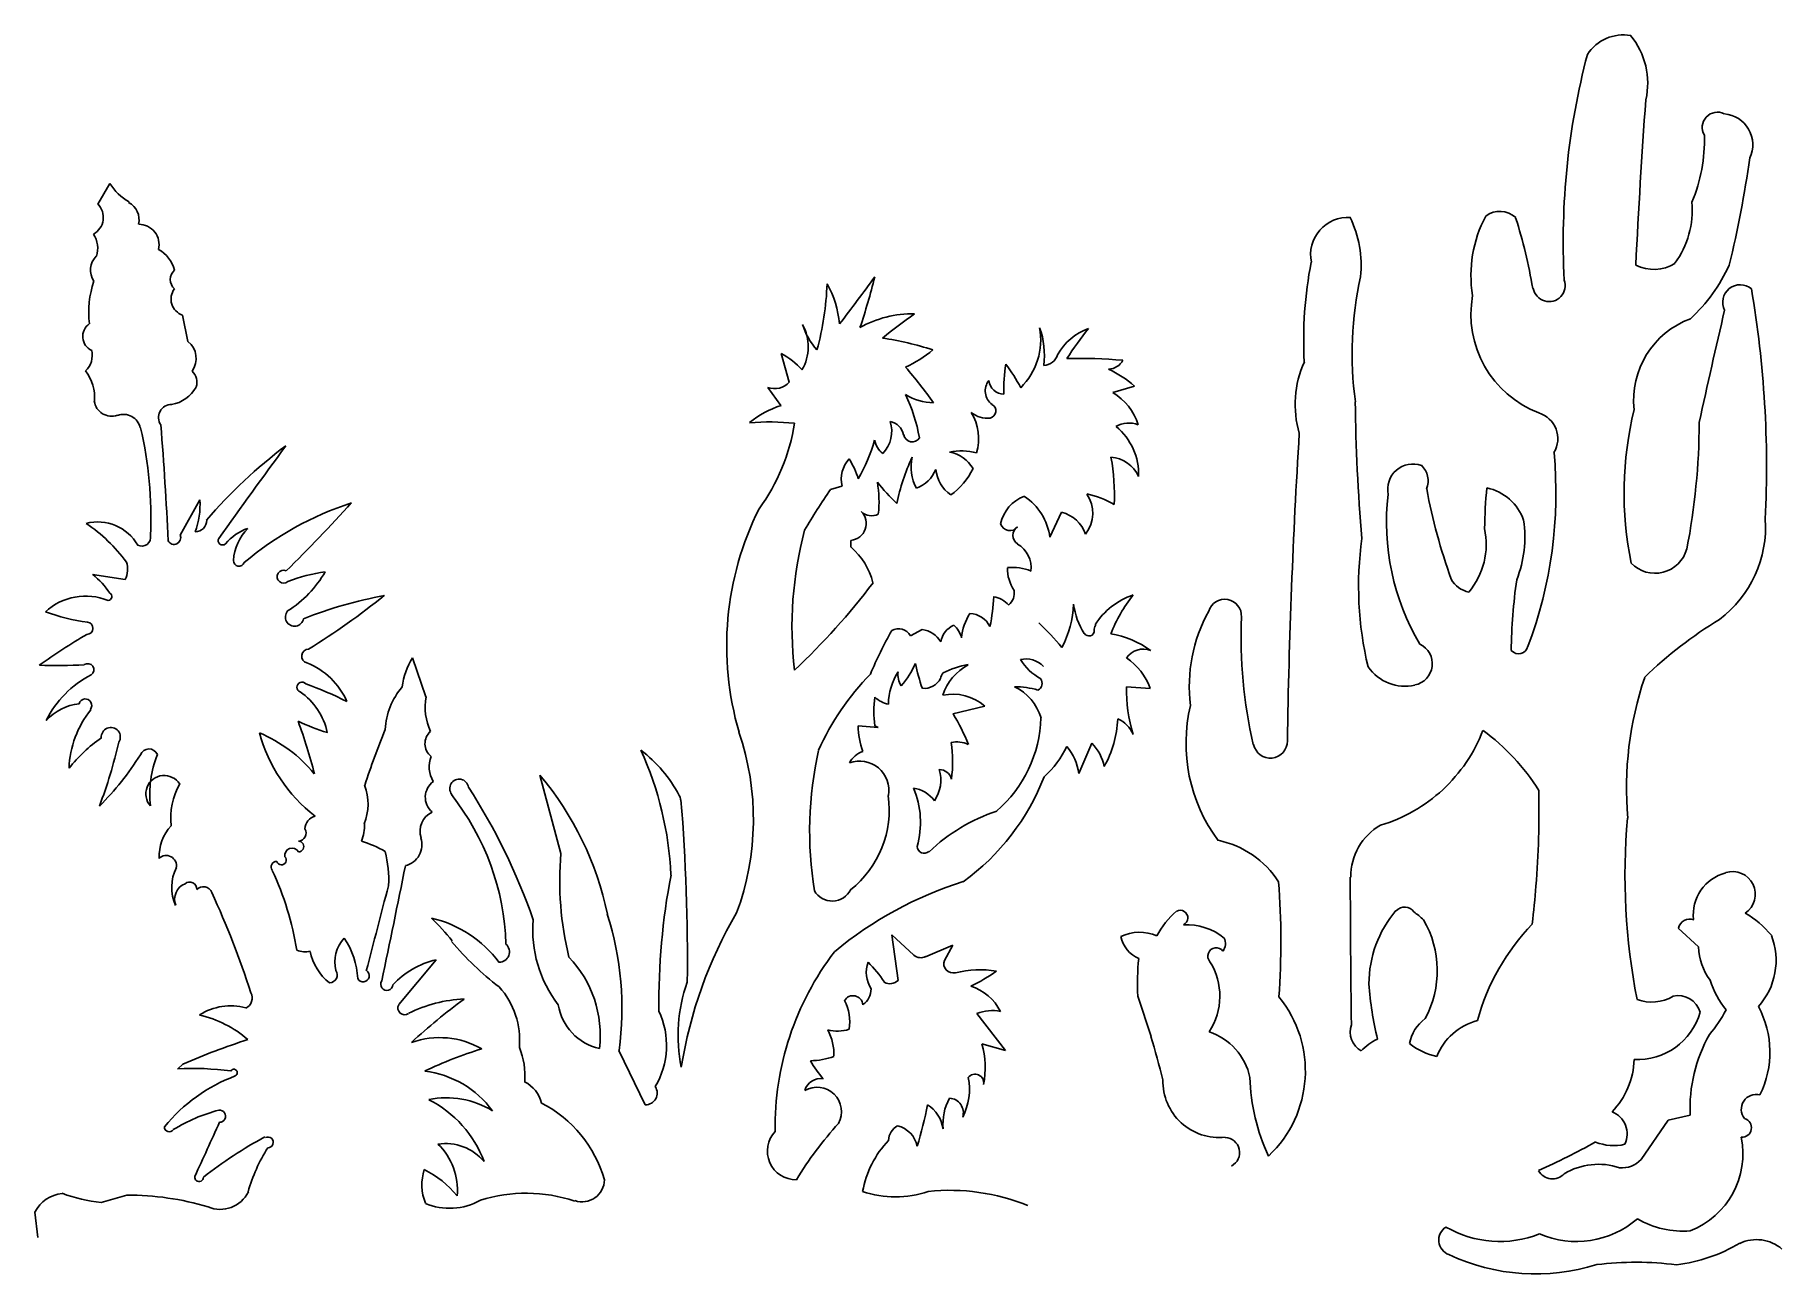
# Model space of a CAD drawing. Extents: x 0.1 to 10.3, y 2.3 to 9.6.
import ezdxf

# ---------------------------------------------------------------- set-up
doc = ezdxf.new("R2010")
doc.units = 0
doc.layers.get('0').update_dxf_attribs({"linetype": 'CONTINUOUS'})

msp = doc.modelspace()

# ---------------------------------------------------------------- linework, layer by layer
at = {"color": 0, "linetype": 'CONTINUOUS'}
for p, q in [((0.421, 8.562), (0.492, 8.683)), ((0.92, 7.908), (0.952, 7.753)), ((4.489, 7.515), (4.442, 7.683)), ((4.44, 7.376), (4.362, 7.483)), ((6.52, 7.491), (6.392, 7.453)), ((4.799, 6.902), (4.732, 6.883)), ((0.906, 6.614), (1.022, 6.823)), ((6.091, 6.749), (6.022, 6.603)), ((4.852, 6.544), (4.852, 6.583)), ((0.391, 6.382), (0.582, 6.353)), ((5.271, 6.059), (5.202, 6.023)), ((2.272, 5.893), (2.352, 5.663)), ((6.613, 5.713), (6.472, 5.723)), ((5.639, 5.609), (5.452, 5.563)), ((4.894, 5.493), (5.012, 5.483)), ((5.012, 5.483), (4.992, 5.493)), ((6.269, 5.39), (6.192, 5.213)), ((3.145, 4.742), (3.022, 5.203)), ((5.092, 4.263), (5.222, 4.143)), ((5.129, 3.995), (5.092, 4.263)), ((9.837, 4.193), (9.719, 4.303)), ((2.411, 4.116), (2.192, 3.853)), ((5.29, 4.135), (5.452, 4.203)), ((5.452, 4.203), (5.402, 4.113)), ((6.617, 3.666), (6.539, 3.903)), ((5.593, 3.801), (5.762, 3.583)), ((5.762, 3.583), (5.622, 3.623)), ((0.892, 3.476), (0.922, 3.503)), ((3.487, 3.583), (3.642, 3.263)), ((9.659, 3.173), (9.789, 3.203)), ((9.5, 2.942), (9.659, 3.173)), ((0.441, 2.689), (0.592, 2.733)), ((0.068, 2.483), (0.052, 2.633))]:
    msp.add_line(p, q, dxfattribs=at)
for centre, radius, start, end in [((9.396, 9.304), 0.253, 80.2472, 146.9576), ((9.099, 9.273), 0.44, 347.2046, 39.4726), ((13.359, 8.343), 4.317, 165.2538, 183.0315), ((53.614, 6.024), 44.199, 175.9115, 177.1746), ((9.949, 9.013), 0.0894, 63.4349, 211.2441), ((9.975, 8.911), 0.182, 334.598, 85.3651), ((8.909, 8.943), 0.964, 337.4259, 1.4043), ((3.729, 9.733), 6.473, 346.3254, 352.0077), ((0.752, 8.843), 0.305, 211.6075, 241.3161), ((0.342, 8.483), 0.112, 298.8518, 45), ((0.547, 8.469), 0.117, 347.1813, 61.394), ((9.274, 8.525), 0.527, 323.7327, 5.219), ((0.662, 8.323), 0.12, 346.4651, 90), ((7.775, 8.264), 0.219, 86.1706, 191.7742), ((7.209, 8.203), 0.644, 353.8796, 25.7693), ((9.239, 8.143), 0.74, 151.9476, 189.2334), ((8.669, 8.383), 0.136, 46.5487, 127.5273), ((5.859, 7.563), 3.045, 9.4961, 17.5584), ((0.272, 8.303), 0.149, 341.0824, 33.512), ((0.492, 8.173), 0.114, 134.1454, 214.7766), ((0.682, 8.123), 0.197, 14.859, 60.6508), ((0.923, 8.118), 0.075, 132.1937, 227.1568), ((-9.425, 18.727), 17.891, 322.5852, 323.6906), ((1.342, 9.033), 3.759, 341.4143, 346.1486), ((9.889, 7.763), 2.374, 168.9116, 183.1286), ((9.879, 7.683), 2.079, 167.4632, 187.8458), ((9.575, 8.411), 0.234, 242.9571, 302.0226), ((9.159, 8.583), 0.939, 312.2095, 336.1299), ((0.942, 7.923), 0.574, 161.2135, 186.6153), ((0.952, 8.003), 0.1, 143.1297, 251.5654), ((2.971, 8.161), 1.742, 344.7901, 357.7562), ((4.192, 7.803), 0.595, 5.1858, 29.1482), ((9.119, 7.913), 0.62, 169.6653, 249.2278), ((8.959, 8.083), 0.0949, 190.3622, 19.5275), ((10.083, 7.984), 0.103, 49.7338, 207.0305), ((4.009, 7.013), 6.229, 357.204, 9.7042), ((5.212, 7.293), 0.623, 88.7485, 119.5144), ((6.732, 5.713), 2.668, 124.3701, 129.4381), ((50.979, -1.667), 42.098, 166.8112, 167.7349), ((0.422, 7.783), 0.0894, 124.3563, 246.3508), ((4.332, 7.723), 0.269, 329.4814, 29.0413), ((4.952, 7.973), 0.403, 197.2309, 221.8985), ((5.572, 7.763), 0.396, 314.7549, 10.3515), ((5.512, 7.673), 0.478, 352.7928, 19.7221), ((6.362, 7.513), 0.336, 109.5428, 151.0733), ((8.621, 5.985), 3.005, 142.1219, 146.2797), ((9.966, 7.408), 0.51, 110.153, 186.2645), ((0.872, 7.653), 0.128, 324.6554, 51.3402), ((4.742, 5.843), 1.953, 72.3658, 81.3148), ((0.262, 7.673), 0.127, 313.5309, 12.7567), ((4.232, 7.293), 0.443, 41.4587, 61.6992), ((4.842, 8.303), 0.775, 295.2563, 309.3997), ((6.502, 7.483), 0.751, 169.4343, 183.0527), ((4.742, 6.883), 1.26, 28.3713, 35.8321), ((5.982, 7.703), 0.09, 272.4362, 342.2899), ((6.192, 4.573), 3.081, 85.1609, 91.3019), ((6.362, 7.693), 0.103, 273.2932, 330.8271), ((8.069, 7.383), 0.604, 155.5193, 196.3056), ((0.142, 7.423), 0.261, 355.6014, 37.2179), ((0.912, 7.513), 0.0922, 342.9524, 45.6426), ((4.402, 7.593), 0.117, 250.0169, 318.3665), ((2.892, 5.643), 3.007, 35.5918, 40.6687), ((5.742, 7.463), 0.1, 142.4732, 233.1297), ((5.754, 7.535), 0.0923, 187.065, 268.5958), ((6.082, 6.983), 0.671, 49.2141, 64.786), ((0.502, 7.416), 0.102, 187.6806, 289.8185), ((0.822, 7.582), 0.202, 279.5562, 331.3662), ((4.282, 7.013), 0.988, 10.1586, 25.6713), ((5.342, 7.713), 0.32, 238.1047, 269.0989), ((6.232, 7.173), 0.322, 16.231, 60.2551), ((0.572, 7.223), 0.102, 12.6748, 109.6265), ((0.856, 7.306), 0.0775, 90, 214.0053), ((4.622, 6.823), 0.583, 108.1219, 129.0064), ((5.654, 7.451), 0.149, 230.3659, 276.6031), ((5.312, 7.183), 0.291, 343.1278, 31.7883), ((5.661, 7.345), 0.0432, 283.8468, 61.9031), ((18.539, 7.513), 10.721, 180.6086, 184.9147), ((8.852, 7.182), 0.158, 329.025, 72.77), ((11.479, 6.863), 2.079, 166.3649, 191.4614), ((-1.638, 6.713), 2.372, 357.5839, 12.9808), ((-18.389, 5.693), 19.245, 2.6446, 4.6795), ((4.372, 5.653), 1.627, 84.763, 94.1135), ((3.372, 7.453), 1.162, 323.9636, 351.0994), ((4.912, 7.223), 0.18, 314.817, 19.4406), ((5.067, 7.189), 0.095, 9.3261, 80.9406), ((5.212, 7.213), 0.05, 189.3817, 329.1304), ((6.486, 7.131), 0.143, 67.3516, 121.6023), ((6.182, 6.973), 0.362, 357.7162, 50.5991), ((46.199, 4.813), 38.784, 176.4518, 179.1271), ((5.849, 7.293), 3.993, 349.0278, 359.7578), ((3.332, 4.753), 2.993, 127.0955, 139.3364), ((32.172, -15.437), 38.063, 143.6199, 144.6329), ((4.102, 7.423), 0.924, 328.9607, 344.2558), ((5.112, 7.193), 0.122, 189.8256, 233.3101), ((5.502, 6.773), 0.337, 74.7612, 101.9763), ((5.396, 6.904), 0.202, 30.408, 79.6909), ((6.439, 6.863), 2.56, 339.3541, 5.3299), ((4.972, 6.943), 0.177, 137.2906, 193.2408), ((4.409, 6.799), 0.507, 16.8093, 31.2893), ((6.38, 6.533), 1.287, 155.2173, 168.0293), ((5.452, 7.013), 0.247, 165.964, 209.5349), ((5.172, 7.073), 0.193, 289.5919, 337.9642), ((5.562, 7.023), 0.212, 186.0768, 234.4059), ((5.202, 7.183), 0.408, 305.427, 334.3839), ((6.367, 6.881), 0.193, 23.7511, 85.7743), ((5.202, 6.853), 1.2, 357.1669, 10.561), ((8.159, 6.883), 0.15, 71.061, 191.1578), ((8.119, 6.933), 0.128, 338.6952, 46.0772), ((6.012, 7.723), 1.282, 218.4004, 226.0113), ((4.342, 6.813), 0.675, 353.6613, 9.6875), ((11.509, 7.493), 3.326, 190.5058, 199.9864), ((11.46, 6.613), 2.881, 174.4281, 179.2041), ((8.534, 6.607), 0.291, 19.0098, 78.3948), ((0.562, 6.793), 0.461, 339.6955, 3.7314), ((2.502, 5.003), 1.895, 108.1112, 130.0766), ((-4.978, 13.023), 9.282, 314.5164, 317.9343), ((8.142, 4.543), 4.136, 145.5414, 149.4741), ((5.952, 6.633), 0.225, 110.8543, 167.5849), ((5.682, 6.557), 0.343, 7.6202, 56.3907), ((6.072, 6.743), 0.202, 322.6729, 34.134), ((6.132, 6.343), 0.525, 59.1802, 78.1663), ((9.419, 6.693), 1.417, 173.4777, 210.5475), ((0.422, 6.423), 0.269, 29.4701, 104.8537), ((-0.178, 5.893), 0.952, 36.2628, 56.1048), ((0.992, 6.703), 0.07, 271.9052, 0.0004), ((5.922, 5.963), 1.801, 153.4029, 196.3353), ((4.842, 6.683), 0.1, 275.7104, 45), ((4.972, 6.813), 0.0849, 225.0002, 298.6053), ((5.787, 6.698), 0.0571, 197.1801, 321.9742), ((6.042, 6.553), 0.202, 19.3878, 75.9638), ((8.129, 6.603), 0.687, 338.6024, 8.3023), ((9.549, 6.663), 0.683, 307.1657, 3.8779), ((0.68, 6.602), 0.0524, 242.399, 12.1354), ((0.87, 6.599), 0.0393, 207.4062, 23.2786), ((1.155, 6.582), 0.0255, 150.1839, 312.0316), ((1.402, 6.373), 0.298, 109.2845, 140.4405), ((1.522, 6.443), 0.304, 135.9276, 175.7402), ((6.732, 6.073), 2.227, 165.1524, 186.5067), ((5.862, 6.613), 0.0583, 120.9634, 239.0366), ((9.859, 6.313), 2.021, 171.9919, 193.5506), ((8.154, 6.56), 0.435, 319.831, 12.2964), ((4.582, 6.233), 0.412, 14.2784, 48.9452), ((5.75, 6.422), 0.162, 353.1332, 59.9968), ((9.582, 6.583), 0.193, 223.4853, 345.0049), ((0.142, 6.053), 0.413, 32.1532, 52.8528), ((0.472, 6.413), 0.125, 331.3896, 20.1312), ((1.252, 6.463), 0.0316, 175.5397, 341.5657), ((1.514, 6.37), 0.0378, 65.1079, 312.4524), ((1.172, 6.743), 0.681, 302.5082, 329.6445), ((1.912, 5.353), 1.057, 98.2905, 110.635), ((5.802, 6.133), 0.292, 67.8333, 95.9066), ((6.022, 6.423), 0.25, 180, 212.547), ((0.482, 6.253), 0.0224, 270.0008, 63.4347), ((1.752, 8.773), 4.047, 313.1489, 322.9472), ((5.722, 6.273), 0.0906, 310.5851, 9.8524), ((8.519, 6.433), 0.157, 209.4793, 257.9909), ((11.859, 5.903), 3.123, 171.7281, 179.4034), ((0.35, 5.907), 0.349, 67.7477, 132.7529), ((1.579, 6.133), 0.0541, 139.0959, 348.9967), ((2.522, 3.913), 2.382, 100.0251, 111.9354), ((-0.497, 9.468), 4.132, 301.4871, 309.0539), ((4.602, 6.303), 1.091, 348.0895, 357.3739), ((5.667, 6.102), 0.152, 41.8035, 80.7055), ((5.602, 6.223), 0.559, 331.2638, 358.4552), ((6.582, 6.263), 0.424, 187.46, 212.4578), ((6.652, 5.853), 0.433, 108.9602, 147.1564), ((7.272, 5.673), 0.962, 142.2348, 158.0064), ((7.759, 5.723), 0.917, 151.0307, 186.8922), ((7.051, 6.139), 0.0981, 356.3188, 163.6012), ((0.482, 7.133), 1.037, 249.1528, 263.3544), ((0.357, 6.067), 0.0361, 269.9988, 83.3289), ((5.512, 5.963), 0.134, 114.3401, 169.8513), ((5.342, 5.963), 0.168, 16.6716, 46.8233), ((5.812, 5.983), 0.311, 146.8211, 174.8094), ((5.547, 6.016), 0.137, 26.7456, 88.1151), ((4.872, 4.943), 1.585, 39.6358, 46.7901), ((6.342, 6.053), 0.06, 147.0686, 180), ((10.059, 6.023), 2.912, 177.8353, 192.6913), ((11.259, 3.983), 2.499, 121.277, 134.0844), ((2.11, 3.015), 3.488, 120.1587, 125.6421), ((7.742, 4.593), 3.026, 151.1477, 156.5416), ((5.132, 5.983), 0.0806, 29.745, 119.7448), ((5.252, 5.913), 0.148, 29.925, 82.4052), ((6.252, 6.053), 0.0316, 212.2922, 0), ((6.302, 5.513), 0.526, 53.4841, 81.4861), ((8.145, 5.858), 0.127, 281.0731, 64.6771), ((0.362, 5.823), 0.0361, 303.6906, 123.6901), ((1.662, 5.903), 0.0412, 90, 255.963), ((1.492, 5.463), 0.431, 23.6304, 68.1988), ((2.652, 5.663), 0.444, 148.8151, 172.3722), ((4.762, 6.063), 0.511, 319.0834, 336.5153), ((6.372, 6.103), 1.167, 192.0465, 199.5217), ((5.882, 5.743), 0.143, 43.8398, 103.5471), ((6.122, 6.053), 0.322, 211.9819, 241.4232), ((6.572, 5.823), 0.121, 69.1033, 144.9998), ((6.262, 5.583), 0.374, 20.3765, 55.6965), ((8.779, 5.973), 0.0566, 221.4604, 347.2368), ((0.182, 8.173), 2.326, 267.4286, 273.9452), ((0.662, 5.253), 0.608, 117.4076, 153.4857), ((6.092, 4.703), 1.57, 135.8021, 155.7133), ((5.442, 5.613), 0.37, 147.59, 178.8589), ((5.242, 5.793), 0.114, 170.7183, 214.5132), ((5.282, 5.823), 0.11, 264.8052, 331.713), ((5.442, 5.763), 0.0632, 139.3108, 173.0412), ((5.694, 5.573), 0.318, 118.553, 161.8084), ((5.622, 5.363), 0.497, 99.258, 117.3224), ((5.932, 5.743), 0.0447, 296.5651, 36.8605), ((8.11, 5.987), 0.261, 214.4029, 283.195), ((11.469, 5.123), 2.055, 161.4219, 184.8281), ((1.622, 5.72), 0.0296, 41.0804, 249.3468), ((1.39, 5.372), 0.39, 11.9949, 55.3853), ((0.952, 3.803), 2.057, 62.9773, 70.3218), ((2.522, 5.453), 0.41, 139.0672, 177.3989), ((2.682, 5.603), 0.335, 169.6952, 205.2163), ((5.692, 5.573), 0.705, 172.7448, 186.5198), ((5.102, 5.773), 0.156, 225.5492, 258.8527), ((5.452, 5.393), 0.286, 49.1848, 102.0946), ((5.682, 5.453), 0.301, 16.8459, 63.8457), ((5.812, 5.223), 0.5, 73.7398, 89.7037), ((7.398, 5.712), 0.926, 179.3497, 196.9106), ((0.342, 5.323), 0.301, 95.7107, 138.0552), ((0.832, 5.223), 0.58, 141.0983, 177.9836), ((0.348, 5.613), 0.038, 321.0484, 164.8183), ((4.471, 4.96), 1.152, 21.5521, 31.5782), ((7.777, 5.389), 0.954, 166.457, 216.7362), ((0.498, 5.427), 0.0561, 327.5843, 184.6762), ((2.262, 5.693), 0.922, 195.1281, 232.4253), ((1.042, 4.673), 0.846, 39.4702, 67.0443), ((-1.258, 4.463), 3.047, 14.2136, 20.2903), ((2.252, 6.953), 1.575, 245.5293, 252.2553), ((8.061, 3.113), 6.4, 158.3763, 161.5086), ((2.442, 5.388), 0.0961, 131.3888, 231.2961), ((2.692, 4.943), 1.586, 339.67, 18.8761), ((5.372, 5.503), 0.478, 181.1935, 199.6947), ((5.212, 5.563), 0.758, 310.9729, 358.2755), ((5.79, 5.562), 0.632, 330.7328, 357.3763), ((6.352, 5.373), 0.175, 23.6289, 66.3708), ((7.699, 5.803), 0.934, 312.7654, 338.8316), ((7.822, 4.441), 1.269, 31.9756, 53.8584), ((0.952, 4.693), 0.89, 124.9393, 141.8226), ((-2.268, 6.043), 2.886, 339.2417, 347.0773), ((0.722, 5.303), 0.0539, 22.6117, 158.1986), ((3.135, 4.714), 0.797, 27.5635, 52.8888), ((1.792, 4.523), 2.003, 2.6435, 24.3759), ((6.812, 4.873), 2.203, 167.5296, 189.1339), ((5.472, 5.223), 0.175, 66.3707, 99.9868), ((4.672, 5.283), 0.778, 352.3641, 8.2786), ((5.612, 5.613), 0.564, 311.8925, 334.5622), ((5.892, 5.173), 0.303, 7.5946, 40.8319), ((6.082, 5.203), 0.265, 10.8853, 45.0004), ((7.319, 5.403), 0.1, 191.0513, 0.507), ((-0.858, 6.293), 1.812, 315.3566, 327.6258), ((1.342, 5.093), 0.615, 157.9746, 186.6934), ((2.542, 5.253), 0.171, 159.444, 210.8237), ((4.972, 5.203), 0.148, 109.6538, 150.6861), ((4.902, 5.113), 0.173, 349.9922, 109.9085), ((0.812, 5.093), 0.108, 32.2715, 221.5206), ((1.242, 4.953), 0.392, 149.7033, 186.9422), ((1.697, 5.033), 0.314, 338.1877, 20.4836), ((2.462, 5.073), 0.114, 125.8289, 229.6267), ((2.547, 5.124), 0.0553, 8.7472, 218.3302), ((1.592, 4.003), 1.867, 11.7989, 40.0021), ((5.172, 5.173), 0.209, 324.7225, 17.5014), ((5.372, 5.163), 0.0728, 13.2085, 90.672), ((4.702, 5.693), 1.38, 305.9792, 338.7765), ((1.332, 4.163), 1.491, 1.7575, 38.3518), ((-0.548, 3.113), 3.742, 19.3451, 32.6709), ((3.792, 5.053), 0.0583, 4.2489, 30.9657), ((-7.848, 4.113), 11.738, 359.3745, 4.6151), ((4.48, 4.998), 0.597, 308.2162, 8.1238), ((4.752, 4.925), 0.509, 343.838, 23.3612), ((5.192, 4.943), 0.186, 36.0223, 81.2139), ((7.699, 5.803), 0.934, 286.6992, 312.7654), ((3.309, 4.993), 5.59, 355.4626, 1.2298), ((1.722, 4.883), 0.0825, 105.5519, 176.9514), ((2.442, 4.873), 0.125, 115.4561, 198.4348), ((6.042, 3.983), 1.061, 108.2807, 133.5306), ((13.169, 4.613), 3.764, 174.8633, 191.1709), ((1.052, 4.723), 0.27, 137.4754, 182.1208), ((1.598, 4.862), 0.0483, 274.7438, 30.7339), ((1.752, 4.903), 0.238, 338.2389, 3.1881), ((2.202, 4.793), 0.126, 283.4401, 18.4351), ((8.137, 4.609), 0.344, 119.4897, 181.0174), ((0.824, 4.67), 0.0601, 349.0705, 134.8914), ((1.564, 4.73), 0.0433, 29.9918, 189.4673), ((1.602, 4.783), 0.0314, 270, 90.0046), ((1.762, 4.153), 0.695, 59.7746, 72.3372), ((1.432, 4.583), 0.701, 357.5497, 14.0562), ((5.072, 4.583), 1.933, 175.2609, 193.4612), ((5.282, 4.783), 0.04, 180, 313.5468), ((6.899, 4.273), 0.558, 32.8603, 78.3188), ((1.112, 4.543), 0.256, 153.09, 204.4739), ((1.472, 4.663), 0.0316, 84.5032, 218.4971), ((-0.139, 3.897), 1.753, 9.0438, 25.1824), ((1.502, 4.703), 0.0283, 197.5302, 45.0005), ((-58.845, 16.893), 62.287, 348.04703, 348.68283), ((10.059, 4.383), 0.252, 103.9031, 186.8428), ((10.039, 4.503), 0.133, 303.1601, 107.951), ((0.972, 4.473), 0.0985, 111.9948, 201.2019), ((0.962, 4.533), 0.0412, 356.1449, 130.6652), ((1.042, 4.493), 0.0539, 21.8617, 136.2623), ((-107.074, 32.679), 112.769, 345.29453, 345.55701), ((7.722, 3.863), 4, 169.1595, 180.684), ((4.742, 4.583), 0.121, 209.6218, 333.6246), ((6.172, 2.463), 2.214, 107.3271, 129.7905), ((2.769, 4.223), 4.612, 355.9638, 4.3838), ((153.039, 5.313), 145.252, 180.28018, 180.6226), ((3.309, 4.993), 5.59, 353.1598, 355.4626), ((-3.758, 2.283), 5.338, 17.8918, 24.6933), ((8.109, 4.363), 0.064, 33.5446, 139.7323), ((2.227, 3.688), 0.692, 36.7164, 76.8309), ((1.312, 3.273), 1.529, 38.6531, 45.4383), ((3.702, 4.293), 0.722, 175.2658, 217.6225), ((1.712, 3.833), 1.793, 352.0051, 17.9122), ((6.432, 3.073), 2.611, 149.6517, 170.8994), ((7.079, 4.033), 0.483, 130.0922, 152.393), ((6.789, 4.363), 0.0447, 296.5645, 118.0715), ((6.827, 3.974), 0.349, 50.7669, 92.9931), ((8.569, 3.973), 0.67, 139.7102, 179.8806), ((7.929, 4.053), 0.417, 45.7609, 55.954), ((7.709, 4.053), 0.592, 331.5265, 30.3104), ((9.811, 3.412), 1.32, 136.1104, 164.7318), ((9.787, 4.287), 0.0693, 71.0382, 167.0712), ((9.839, 3.913), 0.551, 39.1385, 60.2868), ((2.022, 4.103), 0.206, 136.9117, 194.0363), ((1.482, 3.983), 0.469, 2.8121, 33.8121), ((3.872, 5.373), 1.787, 219.9709, 232.4107), ((6.549, 4.033), 0.246, 65.5053, 116.4352), ((6.619, 4.293), 0.184, 192.4892, 246.2567), ((6.979, 4.213), 0.0762, 324.0768, 24.6061), ((9.889, 4.113), 0.405, 317.9454, 21.3729), ((1.642, 4.303), 0.139, 248.962, 282.1121), ((1.974, 4.226), 0.309, 191.1219, 232.2742), ((2.522, 3.633), 0.496, 102.9074, 137.2632), ((2.782, 4.163), 0.0608, 270.0002, 48.7218), ((2.712, 3.673), 0.665, 353.2666, 43.7811), ((6.102, 3.133), 1.696, 142.5629, 180.8669), ((5.262, 4.193), 0.064, 231.34, 296.5648), ((5.452, 4.093), 0.0539, 158.1985, 285.0591), ((8.059, 3.973), 1.522, 174.2782, 182.6367), ((7.001, 4.138), 0.0497, 37.3885, 221.1914), ((10.179, 4.203), 0.342, 181.6847, 217.1379), ((1.785, 4.027), 0.045, 270, 35.5835), ((1.982, 4.023), 0.0361, 208.1251, 56.3274), ((5.122, 4.043), 0.18, 160.56, 212.6194), ((4.422, 3.573), 0.75, 33.3502, 45), ((5.612, 3.483), 0.575, 80.4289, 104.6624), ((5.052, 4.993), 1.149, 296.0809, 304.8044), ((6.639, 3.903), 0.383, 326.7251, 31.9327), ((1.264, 3.892), 0.0654, 295.6324, 28.0636), ((2.122, 3.973), 0.0361, 146.3134, 354.325), ((2.432, 3.643), 0.471, 354.966, 41.9074), ((4.762, 3.673), 0.927, 160.3419, 191.6416), ((4.864, 3.848), 0.0578, 4.3374, 150.6528), ((4.862, 3.943), 0.108, 303.6899, 1.4856), ((5.082, 4.043), 0.0671, 239.672, 314.9997), ((5.462, 3.673), 0.304, 27.4825, 71.7753), ((9.789, 4.103), 1.894, 183.8927, 193.8335), ((9.719, 3.773), 0.133, 15.3432, 102.9944), ((10.389, 4.143), 0.504, 196.8872, 219.6073), ((1.202, 3.513), 0.333, 74.2114, 123.0455), ((2.226, 3.833), 0.0395, 150.6838, 306.9492), ((2.612, 3.073), 0.814, 92.5247, 116.3934), ((4.922, 0.723), 3.938, 126.5614, 132.3961), ((3.442, 3.903), 0.316, 189.2224, 257.2372), ((3.292, 3.613), 0.475, 329.3734, 25.1955), ((4.582, 3.753), 0.263, 350.2113, 28.1103), ((5.682, 3.583), 0.235, 77.8894, 112.2491), ((6.839, 3.463), 0.686, 313.1642, 39.3805), ((9.479, 3.913), 0.383, 266.9986, 344.1458), ((9.563, 4.114), 0.246, 249.5049, 300.8005), ((9.209, 4.253), 0.901, 320.2856, 331.3906), ((9.693, 3.573), 0.565, 333.6884, 28.3703), ((0.876, 3.157), 0.651, 48.822, 77.1922), ((4.772, 3.923), 0.226, 255.4368, 287.8707), ((4.462, 3.563), 0.29, 357.2212, 29.2131), ((7.919, 3.693), 0.13, 161.3203, 239.7434), ((8.369, 3.583), 0.234, 126.664, 170.0252), ((8.627, 3.417), 0.354, 104.6509, 158.3989), ((2.461, -0.005), 3.831, 107.576, 113.6963), ((2.432, 3.163), 0.496, 59.9191, 109.4361), ((2.482, 3.433), 0.452, 355.671, 21.9235), ((5.142, 3.483), 0.5, 348.4696, 16.2602), ((0.723, 1.919), 6.147, 14.037, 16.5159), ((6.849, 3.353), 0.357, 11.6458, 72.0721), ((8.078, 3.37), 0.308, 114.6793, 136.909), ((8.379, 3.923), 0.384, 231.1966, 257.7998), ((10.669, 3.243), 0.881, 150.482, 182.6026), ((3.392, 1.263), 2.436, 106.9755, 115.4436), ((4.612, 3.913), 0.39, 270.2577, 291.0117), ((5.152, 3.823), 0.616, 209.1327, 221.302), ((8.999, 3.543), 0.46, 315.9039, 358.4121), ((1.582, 2.503), 0.995, 110.7575, 140.5507), ((0.972, 1.669), 1.809, 82.6338, 92.5582), ((1.222, 3.453), 0.02, 290.5845, 151.1502), ((2.272, 2.883), 0.584, 36.2517, 82.7685), ((2.852, 3.233), 0.184, 12.5287, 64.1196), ((4.672, 3.323), 0.0949, 79.61, 164.5287), ((5.202, 3.353), 0.347, 332.3217, 11.847), ((5.582, 3.393), 0.051, 348.7311, 142.1869), ((7.019, 3.403), 0.332, 178.7896, 275.9729), ((8.349, 3.453), 1.15, 181.388, 205.2385), ((2.472, 2.783), 0.522, 58.6741, 101.3386), ((2.062, 2.693), 0.675, 20.5775, 62.9202), ((3.642, 3.333), 0.07, 270.0002, 32.8572), ((4.652, 3.223), 0.144, 331.6779, 119.6794), ((5.702, 3.153), 0.309, 150.9455, 185.4975), ((5.427, 3.217), 0.0861, 342.9177, 86.7245), ((10.177, 3.238), 0.0875, 75.3478, 219.1824), ((1.39, 2.265), 1.001, 104.7974, 121.596), ((1.137, 3.197), 0.036, 269.9248, 94.5583), ((2.7, 2.623), 0.73, 15.9047, 62.9509), ((3.402, 3.613), 1.932, 342.1344, 349.6099), ((5.192, 3.093), 0.204, 8.5507, 57.2659), ((9.279, 3.093), 0.139, 333.9527, 68.7687), ((0.842, 3.133), 0.0283, 175.7038, 327.8669), ((-34.334, 19.195), 38.927, 335.1613, 335.6766), ((4.529, 2.992), 0.169, 136.889, 270.9277), ((6.342, 1.733), 2.113, 137.714, 148.9431), ((5.172, 3.053), 0.0985, 117.5055, 179.094), ((5.092, 2.993), 0.151, 10.3964, 76.8123), ((10.093, 3.129), 0.0562, 265.7288, 73.6611), ((2.612, 0.823), 2.555, 118.1929, 127.9016), ((2.264, 2.478), 0.997, 147.6614, 164.0087), ((1.422, 3.043), 0.0316, 270.0015, 118.1954), ((2.468, 2.743), 0.293, 39.5857, 99.0899), ((2.162, 2.763), 0.375, 354.8187, 46.0808), ((5.492, 2.653), 0.58, 136.182, 170.0301), ((7.049, 2.983), 0.0894, 297.7048, 87.0599), ((6.929, 7.203), 4.753, 294.459, 298.9828), ((9.339, 3.313), 0.289, 248.2992, 283.0437), ((9.614, 2.975), 0.485, 291.1412, 11.6379), ((2.622, 2.793), 0.294, 162.1811, 201.6869), ((2.062, 2.333), 0.617, 39.9291, 63.0198), ((9.249, 2.523), 0.391, 71.4039, 120.9895), ((9.389, 3.043), 0.15, 264.1612, 317.7261), ((1.017, 2.838), 0.0255, 170.3316, 0.2058), ((3.271, 2.824), 0.131, 250.7958, 359.2985), ((8.979, 2.923), 0.0943, 209.8076, 316.6768), ((0.229, 2.546), 0.197, 94.9904, 154.0268), ((0.522, 3.553), 0.867, 249.0573, 264.6855), ((0.592, 1.043), 1.69, 73.5741, 90), ((1.142, 2.833), 0.184, 246.8942, 333.9333), ((2.492, 3.023), 0.368, 247.0676, 299.3263), ((2.942, 1.843), 0.901, 71.5727, 107.443), ((5.112, 3.323), 0.601, 251.4402, 288.8908), ((5.432, 1.533), 1.228, 67.9475, 95.8646), ((9.119, 3.013), 0.553, 246.8978, 310.6013), ((9.745, 3.049), 0.528, 239.7581, 274.7933), ((8.4, 2.468), 0.0903, 121.6543, 250.4084), ((8.669, 3.093), 0.633, 239.9502, 291.5828), ((10.179, 2.243), 0.228, 48.9709, 115.5393), ((8.879, 3.463), 1.194, 244.7222, 287.5334), ((9.599, 3.253), 0.936, 276.7456, 300.9211), ((9.469, 0.463), 1.875, 82.6476, 97.0512)]:
    msp.add_arc(centre, radius, start, end, dxfattribs=at)

doc.saveas('drawing.dxf')
